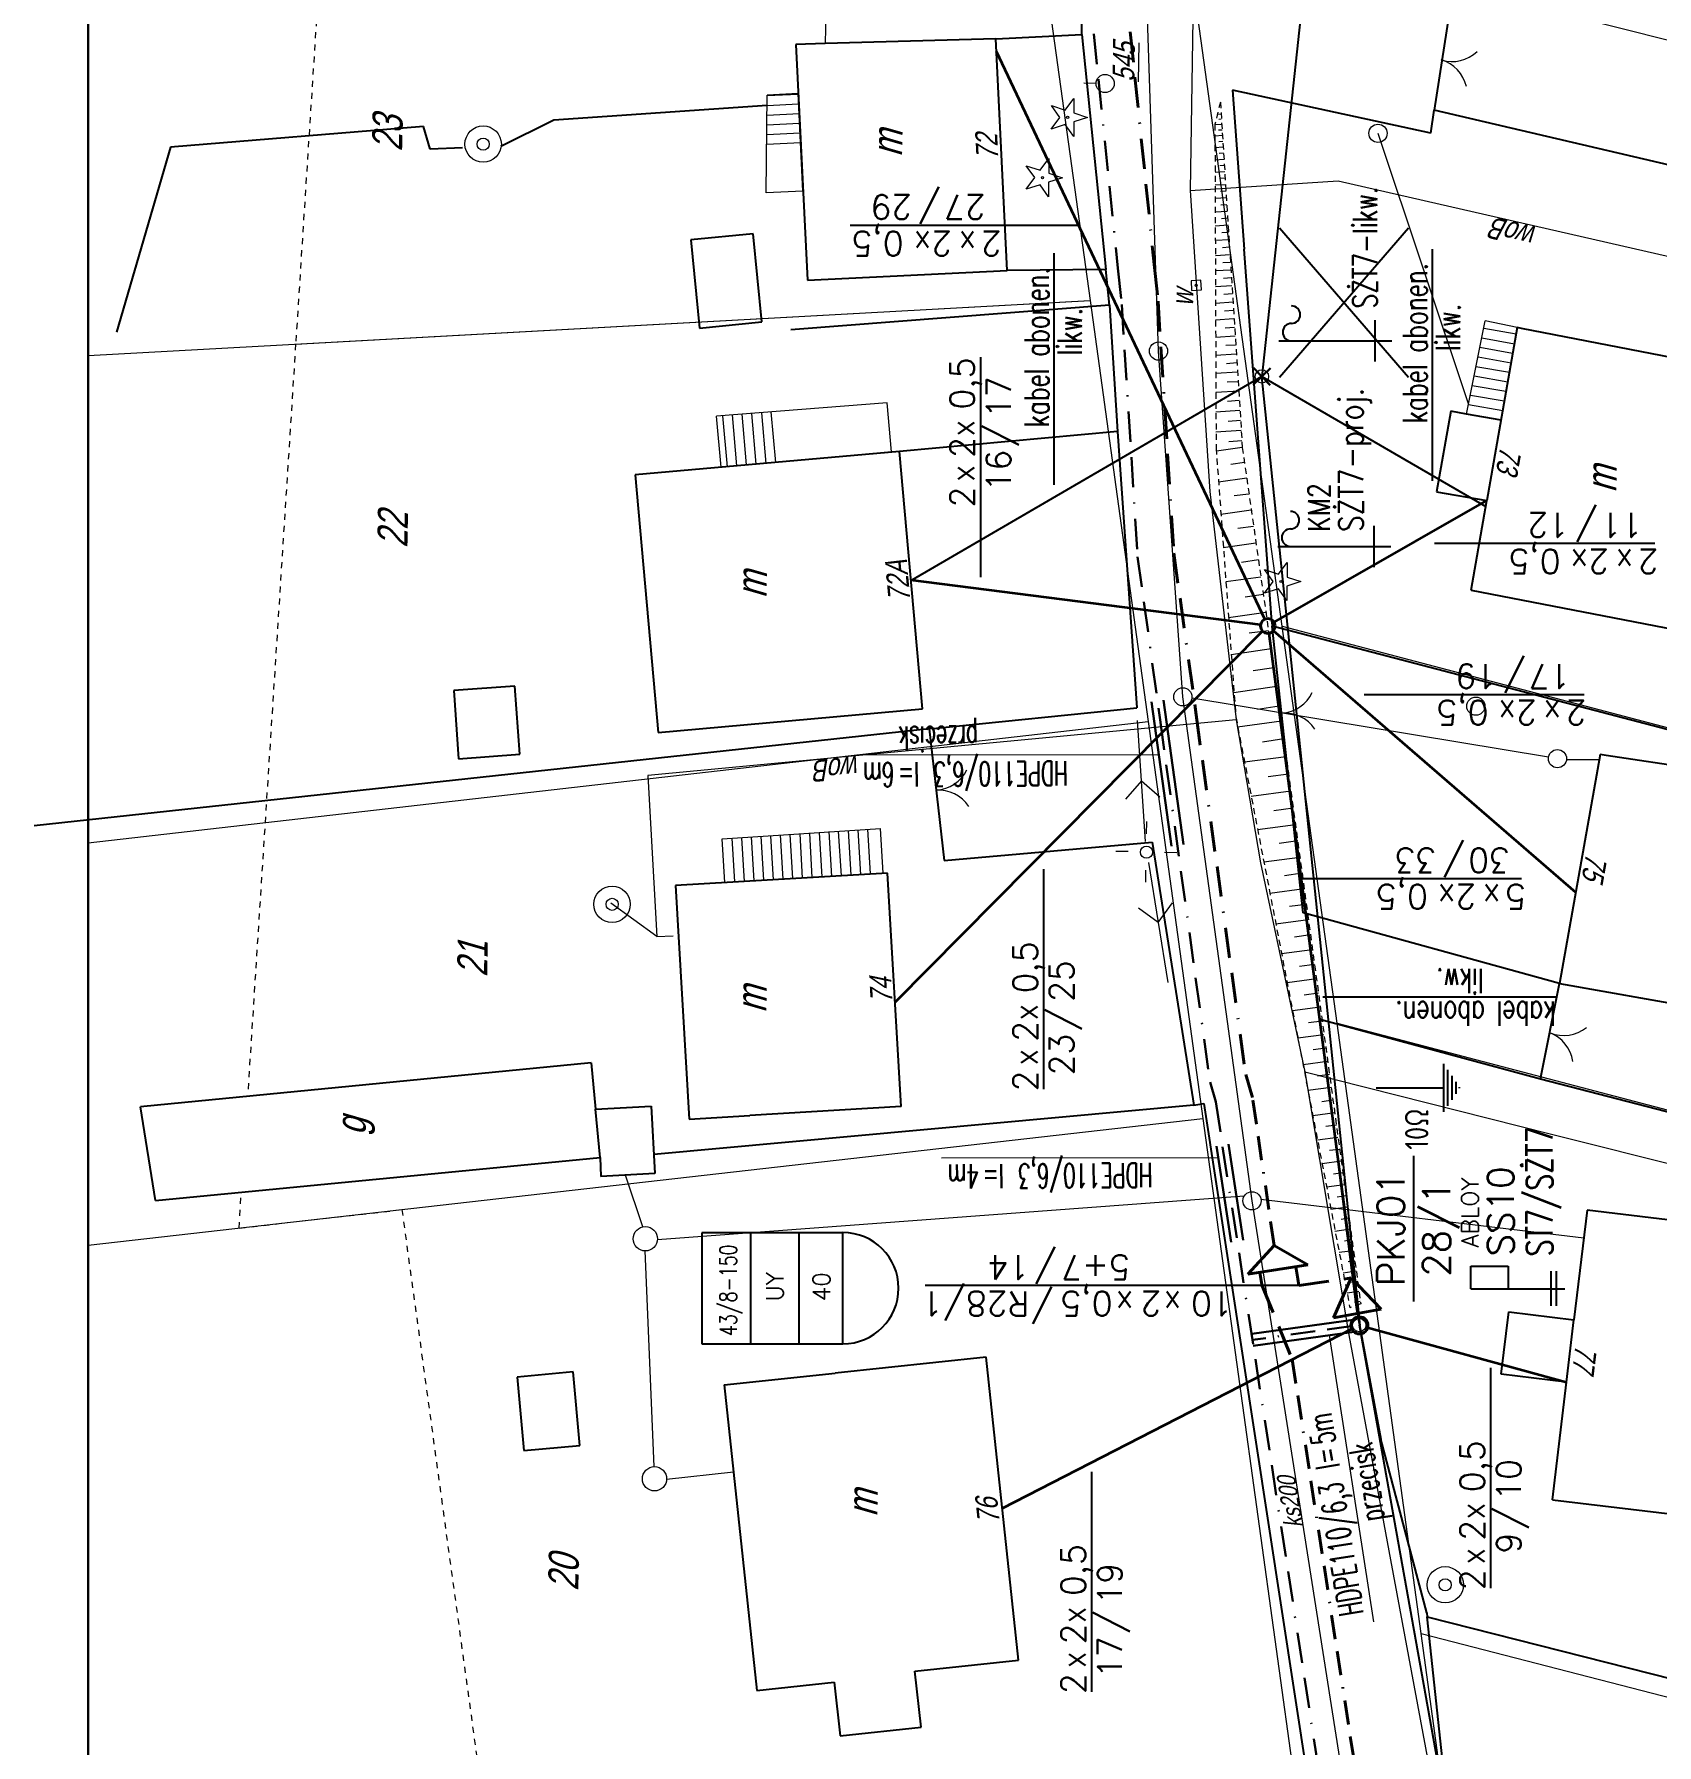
# Model space of a CAD drawing. Header units: millimetres. Extents: x 4848043 to 9699780, y 5827542 to 11659147.
# Drawn here: x 4848671.2 to 4848804.8, y 5829310.6 to 5829451.5 of the extents above; entities that cross this region are included whole.
import ezdxf
from ezdxf.enums import TextEntityAlignment as Align
from ezdxf.lldxf.tags import DXFTag

# ---------------------------------------------------------------- set-up
doc = ezdxf.new("R2010")
doc.units = ezdxf.units.MM
doc.header["$MEASUREMENT"] = 0
for name, pattern in [('0', [0]), ('BORDER', [1.75, 0.5, -0.25, 0.5, -0.25, 0, -0.25]), ('DASHED', [0.75, 0.5, -0.25]), ('GUZ', [1, 0.5, -0.5]), ('SCH', [0]), ('UPW', [0]), ('WSQ', [0.85, 0.5, -0.35])]:
    doc.linetypes.add(name, pattern=pattern)
doc.layers.get('0').update_dxf_attribs({"lineweight": 18})
for name, color, linetype, lineweight in [('EADTD_T_0', 7, '0', 18), ('EBTPO_L_6', 9, '0', 18), ('EBUOA_T_1', 251, '0', 25), ('EBUPP_L_3', 6, '0', 25), ('EDZPD_L_0', 251, '0', 18), ('EDZTD_T_0', 7, '0', 25), ('EUZPU_L_4', 251, 'GUZ', 18), ('SZNPM_T_0', 251, '0', 18), ('SZOPO_T_0', 251, '0', 18), ('SZZPZ_T_0', 251, '0', 15), ('TEL kable doziemne proj.', 32, 'BORDER', 30), ('TEL rury', 6, 'Continuous', 30), ('TEL rury opis MONIKA', 6, 'Continuous', 20), ('TES kable doziemne proj.', 4, 'BORDER', 40), ('TES kable napow. proj.', 241, 'LIN_NAPOW_PROJ', 35), ('TES zakończenia projektowane', 4, 'Continuous', 40), ('TES złącza projektowane', 4, 'Continuous', 40), ('UEEPA_T_2', 251, '0', 18), ('UKKOO_T_2', 7, '0', 18), ('UKKPA_T_4', 251, '0', 18), ('UKKPOR_L_0', 36, '0', 18), ('UTTPA_T_2', 34, '0', 18), ('UWWOA_T_0', 251, '0', 18), ('UWWOO_T_0', 251, '0', 18), ('UWWPA_T_0', 251, '0', 18), ('UWWPO_L_0', 162, 'UPW', 18), ('UZB słupy telefoniczne', 32, 'Continuous', 30), ('WUKPS_L_1', 251, '0', 18), ('WUKPS_L_2', 251, '0', 18)]:
    doc.layers.add(name, color=color, linetype=linetype, lineweight=lineweight)
doc.layers.add('Kanaliza', color=36, linetype='DASHEDX2', lineweight=18, plot=False)
doc.layers.add('RYS layout', color=7, linetype='Continuous', lineweight=30, plot=False)
for name, color, linetype in [('OPIS_KABLA', 30, 'Continuous'), ('OPIS_RURY', 6, 'Continuous'), ('RURY-ISTN', 6, 'Continuous'), ('SZOPO_L_0', 251, 'BGS'), ('TES kable napow. likw.', 9, 'LIN_NAPOW_LIKW'), ('TES opisy kabli abon.', 30, 'Continuous'), ('TES opisy kabli rozdz.', 30, 'Continuous'), ('TES opisy zakończeń', 30, 'Continuous'), ('TES rury', 6, 'Continuous'), ('TES zakończenia istniejące', 140, 'Continuous'), ('TES zakończenia likwidowane', 9, 'Continuous')]:
    doc.layers.add(name, color=color, linetype=linetype)
doc.styles.add('ROMANS', font='simplex.shx')
doc.styles.add('SIMPLEX', font='simplex.shx', dxfattribs={"width": 0.8, "height": 1.5})
doc.styles.add('Simplex2', font='simplex.shx', dxfattribs={"width": 0.7})
doc.styles.get("Standard").update_dxf_attribs({"font": 'txt', "width": 0.8, "oblique": 15})
doc.linetypes.add('BGS', pattern='A,2.5,[133,ltypeshp.shx,S=0.2,R=0,X=0,Y=0],2.5', length=5)
tags = doc.linetypes.add('DASHEDX2', pattern=[38.1, 25.4, -12.7]).pattern_tags.tags
tags[6:7] = [DXFTag(74, 4), DXFTag(75, 0), DXFTag(340, '0'), DXFTag(46, 1.0), DXFTag(50, 0.0), DXFTag(44, 0.0), DXFTag(45, 0.0)]
tags[4:5] = [DXFTag(74, 4), DXFTag(75, 0), DXFTag(340, '0'), DXFTag(46, 1.0), DXFTag(50, 0.0), DXFTag(44, 0.0), DXFTag(45, 0.0)]
doc.linetypes.add('LIN_NAPOW_LIKW', pattern='A,0.0001,[131,ltypeshp.shx,S=0.1,R=20,X=0.34023,Y=-0.12817],-0.1,[131,ltypeshp.shx,S=0.1,R=200,X=0.35977,Y=0.12817],-0.3,[135,l_napow.shx,S=0.1,R=0,X=-0.4,Y=0],-0.2,[135,l_napow.shx,S=0.1,R=180,X=0.2,Y=0],-0.2', length=0.8001)
doc.linetypes.add('LIN_NAPOW_PROJ', pattern='A,0.0001,-0.4,[136,l_napow.shx,S=0.1,R=0,X=-0.4,Y=0],-0.2,[137,l_napow.shx,S=0.1,R=0,X=-0.2,Y=0],-0.2', length=0.8001)

# ---------------------------------------------------------------- blocks, each defined once
blk = doc.blocks.new('OSM')
at = {"color": 0}
blk.add_line((0, 0.375), (0, 0.875), dxfattribs=at)
blk.add_circle((0, 0), 0.375, dxfattribs=at)
blk = doc.blocks.new('BGB')
at = {"color": 0}
for centre, start, end in [((-1.5, 0.021), 0, 60.404), ((1.5, 0.021), 120, 180.404)]:
    blk.add_arc(centre, 1.5, start, end, dxfattribs=at)
blk = doc.blocks.new('DIG')
at = {"color": 0}
for p, q in [((-0.78225, -0.26495), (-0.3012, 0.09375)), ((-0.4937, 0.6621), (-0.0039, 0.31545)), ((-0.3012, 0.09375), (-0.4937, 0.6621)), ((-0.0039, 0.31545), (0.4771, 0.67415)), ((0.4771, 0.67415), (0.2988, 0.1012)), ((0.2988, 0.1012), (0.7886, -0.24545)), ((-0.18225, -0.2575), (-0.78225, -0.26495)), ((0.01025, -0.82585), (-0.18225, -0.2575)), ((0.1886, -0.2529), (0.01025, -0.82585)), ((0.7886, -0.24545), (0.1886, -0.2529))]:
    blk.add_line(p, q, dxfattribs=at)
blk.add_circle((0, 0), 0.045, dxfattribs=at)
blk = doc.blocks.new('SLS')
at = {"color": 0}
blk.add_circle((0, 0), 0.25, dxfattribs=at)
blk.add_circle((0, 0), 0.25, dxfattribs=at)
blk = doc.blocks.new('LAT')
at = {"color": 0}
for p, q in [((0.00809, 0.758155), (0.00809, 1.258155)), ((-1.24191, 0.008155), (-0.74191, 0.008155)), ((0.75809, 0.008155), (1.25809, 0.008155)), ((0.00809, -0.741845), (0.00809, -1.241845))]:
    blk.add_line(p, q, dxfattribs=at)
blk = doc.blocks.new('PNN')
at = {"color": 0}
for p, q in [((2.9395, 0.01539), (2.2324, 0.72249)), ((0.4395, 0.01539), (5.4395, 0.01539)), ((2.9395, 0.01539), (2.2324, -0.69171))]:
    blk.add_line(p, q, dxfattribs=at)
blk = doc.blocks.new('UKK')
at = {"color": 0}
blk.add_circle((0, 0), 0.375, dxfattribs=at)
blk = doc.blocks.new('ZAS')
at = {"color": 0}
for p, q in [((0.2, 0.2), (-0.2, 0.2)), ((-0.2, 0.2), (-0.2, -0.2)), ((0.2, -0.2), (0.2, 0.2)), ((-0.2, -0.2), (0.2, -0.2))]:
    blk.add_line(p, q, dxfattribs=at)
blk.add_circle((0, 0), 0.045, dxfattribs=at)
blk = doc.blocks.new('STD')
at = {"color": 0}
for radius in [0.75, 0.25]:
    blk.add_circle((0, 0), radius, dxfattribs=at)
blk = doc.blocks.new('TR-SL1')
blk.add_circle((0, 0), 0.5)
blk = doc.blocks.new('KBR-SL1P')
for p, q in [((0, 0), (-1, 1.482)), ((-1, 1.482), (1, 1.482)), ((1, 1.482), (0, 0))]:
    blk.add_line(p, q)
blk.add_circle((0, 1.982), 0.35)
blk = doc.blocks.new('ZL-2P')
for p, q in [((0, 0), (1, 1.25)), ((1, 1.25), (1, -1.25)), ((1, 0.75), (1.5, 0.75)), ((1, -1.25), (0, 0)), ((1, -0.75), (1.5, -0.75))]:
    blk.add_line(p, q)
blk = doc.blocks.new('KB-RZP')
at = {"style": 'SIMPLEX'}
for s, p in [('/', (0.5, 0.389)), ('x', (-4.75, 0.25)), ('x', (-2.783, 0.25))]:
    blk.add_text(s, height=1, dxfattribs=at).set_placement(p)
at = {"style": 'SIMPLEX', "flags": 1}
blk.add_attdef('TYP-KAB', text='', height=0.5, dxfattribs=at).set_placement((-8.408, 0.25), align=Align.RIGHT)
at = {"style": 'SIMPLEX'}
for tag, p in [('POJ-KAB', (-5.158, 0.25)), ('DL-KAB', (0.19, -1.25))]:
    blk.add_attdef(tag, text='', height=1, dxfattribs=at).set_placement(p, align=Align.RIGHT)
for tag, p in [('KONS-KAB', (-3.5, 0.25)), ('SR-ZYL', (-0.85, 0.25)), ('SEP', (0.835, -1.25))]:
    blk.add_attdef(tag, text='', height=1, dxfattribs=at).set_placement(p, align=Align.CENTER)
for tag, p in [('NR-KAB', (1.5, 0.25)), ('DL-MON', (1.5, -1.25))]:
    blk.add_attdef(tag, p, '', height=1, dxfattribs=at)
at = {"style": 'SIMPLEX', "flags": 1}
blk.add_attdef('REJ-SZAF', (7.64, 0.25), '', height=0.5, dxfattribs=at)
blk = doc.blocks.new('KB-IWP')
at = {"style": 'SIMPLEX'}
for p in [(-1.218, 0.25), (0.637, 0.25)]:
    blk.add_text('x', height=1, dxfattribs=at).set_placement(p, align=Align.RIGHT)
at = {"style": 'SIMPLEX', "flags": 1}
blk.add_attdef('TYP-KAB', text='', height=0.5, dxfattribs=at).set_placement((-6.017, 0.25), align=Align.RIGHT)
at = {"style": 'SIMPLEX'}
for tag, p in [('POJ-KAB', (-2.134, 0.25)), ('DL-KAB', (-0.618, -1.25))]:
    blk.add_attdef(tag, text='', height=1, dxfattribs=at).set_placement(p, align=Align.RIGHT)
for tag, p in [('KONS-KAB', (-0.519, 0.25)), ('SR-ZYL', (2.116, 0.25)), ('SEP', (-0.022, -1.25))]:
    blk.add_attdef(tag, text='', height=1, dxfattribs=at).set_placement(p, align=Align.CENTER)
at = {"style": 'SIMPLEX', "flags": 1}
blk.add_attdef('REJ-SZAF', (6.387, 0.25), '', height=0.5, dxfattribs=at)
at = {"style": 'SIMPLEX'}
blk.add_attdef('DL-MON', (0.697, -1.25), '', height=1, dxfattribs=at)
blk = doc.blocks.new('OB')
at = {"style": 'ROMANS', "width": 0.6}
blk.add_text('l=', height=2, dxfattribs=at).set_placement((9.86, 0.18))
for tag, p in [('OB_TYP', (8.68, 0.18)), ('OB_SW', (11.54, -2.76))]:
    blk.add_attdef(tag, text='', height=2, dxfattribs=at).set_placement(p, align=Align.RIGHT)
blk.add_attdef('OB_DL', (11.91, 0.18), '', height=2, dxfattribs=at)
blk = doc.blocks.new('KBR-ZP2')
blk.add_line((-4, 2), (4, 2))
at = {"style": 'SIMPLEX'}
for tag, p in [('REJ-SZAF', (0, 2.5)), ('NR-ZAK', (0, 0))]:
    blk.add_attdef(tag, text='', height=1.5, dxfattribs=at).set_placement(p, align=Align.CENTER)
blk = doc.blocks.new('ZLOP')
for p, q in [((9.15, 0), (0, 0)), ((0, 0), (0, -11.62)), ((9.15, -11.62), (9.15, 0)), ((9.15, -4), (0, -4)), ((9.15, -8), (0, -8)), ((0, -11.62), (9.15, -11.62))]:
    blk.add_line(p, q)
blk.add_arc((4.58, -11.62), 4.58, 180, 0)
at = {"style": 'ROMANS', "width": 0.713756}
blk.add_attdef('MUFA', text='', height=1.41, dxfattribs=at).set_placement((0.63, -2.88), (8.18, -2.88), align=Align.FIT)
at = {"style": 'ROMANS'}
for tag, p in [('LACZNIK', (4.71, -6.72)), ('PARY', (4.69, -10.56))]:
    blk.add_attdef(tag, text='', height=1.41, dxfattribs=at).set_placement(p, align=Align.CENTER)
for tag, flags, p in [('NRZL', 4, (4.68, -14.12)), ('BOKT', 1, (4.69, -17.8))]:
    blk.add_attdef(tag, text='', height=1.41, dxfattribs=dict(at, flags=flags)).set_placement(p, align=Align.CENTER)

msp = doc.modelspace()

# ---------------------------------------------------------------- linework, layer by layer
at = {"layer": 'EBTPO_L_6', "linetype": 'SCH'}
for p, q in [((4848734.11, 5829446.61), (4848731.56, 5829446.48)), ((4848734.5, 5829438.58), (4848734.11, 5829446.61)), ((4848731.48, 5829438.44), (4848731.56, 5829446.48)), ((4848731.56, 5829446.44), (4848734.11, 5829446.57)), ((4848731.57, 5829445.64), (4848734.15, 5829445.77)), ((4848731.54, 5829444.04), (4848734.22, 5829444.17)), ((4848731.56, 5829444.84), (4848734.2, 5829444.97)), ((4848731.53, 5829443.24), (4848734.27, 5829443.37)), ((4848731.53, 5829442.44), (4848734.31, 5829442.57)), ((4848734.5, 5829438.58), (4848731.48, 5829438.44)), ((4848789.16, 5829420.2), (4848790.68, 5829427.9)), ((4848790.57, 5829427.28), (4848793.24, 5829426.81)), ((4848793.33, 5829427.33), (4848790.68, 5829427.9)), ((4848792, 5829419.71), (4848793.33, 5829427.33)), ((4848790.26, 5829425.71), (4848792.95, 5829425.24)), ((4848790.42, 5829426.48), (4848793.11, 5829426.01)), ((4848789.93, 5829424.13), (4848792.69, 5829423.66)), ((4848790.11, 5829424.93), (4848792.82, 5829424.44)), ((4848789.78, 5829423.35), (4848792.55, 5829422.86)), ((4848789.47, 5829421.78), (4848792.26, 5829421.29)), ((4848789.63, 5829422.56), (4848792.4, 5829422.09)), ((4848741.43, 5829421.14), (4848727.39, 5829420.05)), ((4848727.78, 5829415.84), (4848727.39, 5829420.05)), ((4848727.87, 5829420.08), (4848728.26, 5829415.87)), ((4848728.67, 5829420.14), (4848729.04, 5829415.94)), ((4848729.48, 5829420.21), (4848729.84, 5829416.02)), ((4848730.28, 5829420.26), (4848730.64, 5829416.09)), ((4848731.08, 5829420.32), (4848731.44, 5829416.15)), ((4848731.86, 5829420.39), (4848732.24, 5829416.22)), ((4848741.8, 5829417.09), (4848741.43, 5829421.14)), ((4848792, 5829419.71), (4848789.16, 5829420.2)), ((4848789.32, 5829421), (4848792.13, 5829420.51)), ((4848741.8, 5829417.09), (4848727.78, 5829415.84)), ((4848727.85, 5829385.23), (4848740.89, 5829386.08)), ((4848739.83, 5829386.02), (4848740.04, 5829382.34)), ((4848741.1, 5829382.4), (4848740.89, 5829386.08)), ((4848728.07, 5829381.63), (4848727.85, 5829385.23)), ((4848728.65, 5829385.28), (4848728.87, 5829381.67)), ((4848729.45, 5829385.32), (4848729.67, 5829381.72)), ((4848730.25, 5829385.39), (4848730.47, 5829381.77)), ((4848731.05, 5829385.44), (4848731.25, 5829381.81)), ((4848731.84, 5829385.48), (4848732.05, 5829381.86)), ((4848732.64, 5829385.55), (4848732.85, 5829381.9)), ((4848733.44, 5829385.59), (4848733.65, 5829381.95)), ((4848734.24, 5829385.64), (4848734.45, 5829381.99)), ((4848735.04, 5829385.7), (4848735.25, 5829382.04)), ((4848735.84, 5829385.75), (4848736.06, 5829382.09)), ((4848736.64, 5829385.82), (4848736.86, 5829382.13)), ((4848737.42, 5829385.86), (4848737.66, 5829382.18)), ((4848738.22, 5829385.91), (4848738.44, 5829382.22)), ((4848739.03, 5829385.97), (4848739.24, 5829382.27)), ((4848728.07, 5829381.63), (4848741.1, 5829382.4))]:
    msp.add_line(p, q, dxfattribs=at)
at = {"layer": 'EBUPP_L_3', "linetype": '0'}
for p, q in [((4848750.39, 5829451.12), (4848736.34, 5829450.73)), ((4848751.33, 5829432.04), (4848750.39, 5829451.12)), ((4848736.34, 5829450.73), (4848733.92, 5829450.66)), ((4848733.92, 5829450.66), (4848734.87, 5829431.24)), ((4848730.42, 5829435.06), (4848725.27, 5829434.57)), ((4848725.27, 5829434.57), (4848725.98, 5829427.29)), ((4848731.11, 5829427.8), (4848730.42, 5829435.06)), ((4848734.87, 5829431.24), (4848751.33, 5829432.04)), ((4848725.98, 5829427.29), (4848731.11, 5829427.8)), ((4848793.33, 5829427.33), (4848790.82, 5829413.09)), ((4848793.67, 5829427.27), (4848793.33, 5829427.33)), ((4848810.48, 5829424), (4848793.67, 5829427.27)), ((4848787.85, 5829420.45), (4848786.67, 5829413.81)), ((4848789.16, 5829420.2), (4848787.85, 5829420.45)), ((4848792, 5829419.71), (4848789.16, 5829420.2)), ((4848742.46, 5829417.14), (4848720.68, 5829415.21)), ((4848744.34, 5829395.92), (4848742.46, 5829417.14)), ((4848720.68, 5829415.21), (4848722.59, 5829393.99)), ((4848786.67, 5829413.81), (4848790.82, 5829413.09)), ((4848789.53, 5829405.7), (4848790.82, 5829413.09)), ((4848789.53, 5829405.7), (4848808.04, 5829402.12)), ((4848710.79, 5829397.8), (4848705.75, 5829397.45)), ((4848705.75, 5829397.45), (4848706.14, 5829391.82)), ((4848711.19, 5829392.19), (4848710.79, 5829397.8)), ((4848722.59, 5829393.99), (4848744.34, 5829395.92)), ((4848706.14, 5829391.82), (4848711.19, 5829392.19)), ((4848800.15, 5829392.16), (4848796.81, 5829373.3)), ((4848800.64, 5829392.09), (4848800.15, 5829392.16)), ((4848820.14, 5829389.19), (4848800.64, 5829392.09)), ((4848741.46, 5829382.41), (4848724, 5829381.38)), ((4848742.6, 5829363.17), (4848741.46, 5829382.41)), ((4848724, 5829381.38), (4848725.14, 5829362.14)), ((4848796.81, 5829373.3), (4848815.37, 5829370.01)), ((4848717.06, 5829366.76), (4848679.95, 5829363.16)), ((4848717.06, 5829366.76), (4848717.41, 5829362.96)), ((4848681.19, 5829355.44), (4848679.95, 5829363.16)), ((4848717.41, 5829362.96), (4848722, 5829363.21)), ((4848717.8, 5829358.97), (4848717.41, 5829362.96)), ((4848722, 5829363.21), (4848722.32, 5829357.67)), ((4848725.14, 5829362.14), (4848730.14, 5829362.43)), ((4848742.6, 5829363.17), (4848730.14, 5829362.43)), ((4848681.19, 5829355.44), (4848717.8, 5829358.97)), ((4848717.8, 5829358.97), (4848717.85, 5829357.41)), ((4848722.32, 5829357.67), (4848717.85, 5829357.41)), ((4848799.08, 5829354.64), (4848797.99, 5829345.61)), ((4848816.66, 5829352.52), (4848799.08, 5829354.64)), ((4848792.01, 5829341.12), (4848792.63, 5829346.25)), ((4848792.63, 5829346.25), (4848797.99, 5829345.61)), ((4848797.38, 5829340.48), (4848797.99, 5829345.61)), ((4848749.59, 5829342.54), (4848737.15, 5829341.2)), ((4848752.25, 5829317.57), (4848749.59, 5829342.54)), ((4848715.58, 5829341.31), (4848710.98, 5829340.89)), ((4848716.12, 5829335.25), (4848715.58, 5829341.31)), ((4848728.03, 5829340.24), (4848737.15, 5829341.2)), ((4848797.38, 5829340.48), (4848792.01, 5829341.12)), ((4848710.98, 5829340.89), (4848711.51, 5829334.84)), ((4848728.03, 5829340.24), (4848730.72, 5829315.07)), ((4848796.23, 5829330.78), (4848797.38, 5829340.48)), ((4848711.51, 5829334.84), (4848716.12, 5829335.25)), ((4848796.23, 5829330.78), (4848813.79, 5829328.67)), ((4848743.73, 5829316.66), (4848752.25, 5829317.57)), ((4848730.72, 5829315.07), (4848737.09, 5829315.76)), ((4848737.09, 5829315.76), (4848737.57, 5829311.35)), ((4848744.23, 5829312.05), (4848743.73, 5829316.66)), ((4848737.57, 5829311.35), (4848744.23, 5829312.05))]:
    msp.add_line(p, q, dxfattribs=at)
at = {"layer": 'EDZPD_L_0', "linetype": '0'}
for p, q in [((4848753.36, 5829464.23), (4848758.15, 5829429.56)), ((4848765.91, 5829461.07), (4848960.63, 5829411.92)), ((4848773.97, 5829402.75), (4848765.91, 5829461.07)), ((4848675.63, 5829425.04), (4848758.15, 5829429.56)), ((4848758.15, 5829429.56), (4848762.93, 5829394.89)), ((4848773.97, 5829402.75), (4848840.43, 5829385.21)), ((4848778.49, 5829370.03), (4848773.97, 5829402.75)), ((4848675.63, 5829384.89), (4848762.93, 5829394.89)), ((4848762.93, 5829394.89), (4848767.43, 5829362.2)), ((4848778.49, 5829370.03), (4848960.63, 5829322.17)), ((4848785.41, 5829319.78), (4848778.49, 5829370.03)), ((4848675.63, 5829351.75), (4848767.43, 5829362.2)), ((4848767.43, 5829362.2), (4848777.15, 5829291.88)), ((4848785.41, 5829319.78), (4848960.63, 5829274.5)), ((4848792.3, 5829269.84), (4848785.41, 5829319.78))]:
    msp.add_line(p, q, dxfattribs=at)
at = {"layer": 'EUZPU_L_4', "linetype": 'GUZ'}
for p, q in [((4848699.23, 5829527.51), (4848692.73, 5829425.97)), ((4848692.73, 5829425.97), (4848758.15, 5829429.56)), ((4848692.73, 5829425.97), (4848688.77, 5829364.01)), ((4848688.07, 5829353.16), (4848688.26, 5829356.14)), ((4848688.07, 5829353.16), (4848701.48, 5829354.68)), ((4848701.48, 5829354.68), (4848708.12, 5829306.13))]:
    msp.add_line(p, q, dxfattribs=at)
at = {"layer": 'Kanaliza', "ltscale": 0.1}
for p, q in [((4848795.9, 5829391.94), (4848766.53, 5829396.8)), ((4848797.39, 5829391.77), (4848800.07, 5829391.75)), ((4848721.32, 5829353.26), (4848719.9, 5829357.53)), ((4848770.83, 5829355.78), (4848722.52, 5829352.18)), ((4848772.22, 5829355.54), (4848798.8, 5829352.35)), ((4848721.48, 5829351.28), (4848722.24, 5829333.51)), ((4848723.28, 5829332.49), (4848728.79, 5829333.08))]:
    msp.add_line(p, q, dxfattribs=at)
for centre in [(4848721.53, 5829352.28), (4848722.28, 5829332.51)]:
    msp.add_circle(centre, 1, dxfattribs=at)
at = {"layer": 'OPIS_RURY'}
for p, q in [((4848787.28, 5829362.74), (4848787.28, 5829366.7)), ((4848787.62, 5829363.23), (4848787.62, 5829366.2)), ((4848787.96, 5829363.73), (4848787.96, 5829365.71)), ((4848788.3, 5829364.22), (4848788.3, 5829365.21)), ((4848781.7, 5829364.72), (4848787.28, 5829364.72)), ((4848788.57, 5829364.68), (4848788.57, 5829364.76))]:
    msp.add_line(p, q, dxfattribs=at)
at = {"layer": 'RURY-ISTN'}
for p, q in [((4848789.5, 5829350.03), (4848792.57, 5829350.03)), ((4848789.5, 5829348.17), (4848789.5, 5829350.03)), ((4848792.57, 5829350.03), (4848792.57, 5829348.17)), ((4848796.09, 5829349.6), (4848796.09, 5829346.75)), ((4848796.54, 5829349.6), (4848796.54, 5829346.75)), ((4848789.5, 5829348.17), (4848797.26, 5829348.17))]:
    msp.add_line(p, q, dxfattribs=at)
at = {"layer": 'RYS layout'}
msp.add_lwpolyline([(4848960.63, 5829527.13), (4848960.63, 5828917.13), (4848675.63, 5828917.13), (4848675.63, 5829527.13)], close=True, dxfattribs=at)
at = {"layer": 'SZOPO_L_0', "linetype": 'BGS'}
for p, q in [((4848757.46, 5829451.48), (4848757.44, 5829459.32)), ((4848788.16, 5829456.09), (4848786.49, 5829445.24)), ((4848750.39, 5829451.12), (4848757.46, 5829451.48)), ((4848757.46, 5829451.48), (4848759.45, 5829432.12)), ((4848769.88, 5829446.89), (4848770.84, 5829433.79)), ((4848786.2, 5829443.34), (4848769.88, 5829446.89)), ((4848731.57, 5829445.64), (4848714, 5829444.41)), ((4848786.2, 5829443.34), (4848786.49, 5829445.24)), ((4848808.5, 5829440.1), (4848786.49, 5829445.24)), ((4848703.25, 5829443.9), (4848682.42, 5829442.21)), ((4848703.82, 5829442.03), (4848703.25, 5829443.9)), ((4848714, 5829444.41), (4848709.63, 5829442.25)), ((4848682.42, 5829442.21), (4848677.99, 5829426.97)), ((4848706.46, 5829442.14), (4848703.82, 5829442.03)), ((4848773.12, 5829403.11), (4848770.84, 5829433.79)), ((4848759.45, 5829432.12), (4848751.33, 5829432.04)), ((4848759.76, 5829429.17), (4848759.45, 5829432.12)), ((4848759.76, 5829429.17), (4848733.52, 5829427.16)), ((4848759.76, 5829429.17), (4848760.41, 5829418.78)), ((4848760.41, 5829418.78), (4848742.46, 5829417.14)), ((4848760.41, 5829418.78), (4848761.99, 5829396.01)), ((4848773.12, 5829403.11), (4848773.15, 5829402.75)), ((4848775.69, 5829379.14), (4848773.15, 5829402.75)), ((4848840.43, 5829385.14), (4848773.15, 5829402.75)), ((4848745.24, 5829394.32), (4848761.99, 5829396.01)), ((4848744.89, 5829394.29), (4848671.2, 5829386.3)), ((4848745.24, 5829394.32), (4848744.89, 5829394.29)), ((4848744.89, 5829394.29), (4848746.14, 5829383.43)), ((4848746.14, 5829383.43), (4848763.27, 5829384.96)), ((4848763.27, 5829384.96), (4848766.71, 5829363.3)), ((4848796.81, 5829373.3), (4848775.69, 5829379.14)), ((4848795.25, 5829365.45), (4848796.81, 5829373.3)), ((4848777.07, 5829370.37), (4848780.07, 5829346.66)), ((4848777.07, 5829370.37), (4848795.25, 5829365.45)), ((4848795.25, 5829365.45), (4848867.73, 5829346.73)), ((4848766.71, 5829363.3), (4848722.23, 5829359.23)), ((4848766.71, 5829363.3), (4848767.51, 5829363.42)), ((4848767.51, 5829363.42), (4848776.04, 5829308)), ((4848780.07, 5829346.66), (4848782.1, 5829335.78)), ((4848785.88, 5829321.47), (4848782.1, 5829335.78)), ((4848785.88, 5829321.47), (4848785.92, 5829321.15)), ((4848787.34, 5829307.82), (4848785.92, 5829321.15)), ((4848785.92, 5829321.15), (4848862.16, 5829301.76))]:
    msp.add_line(p, q, dxfattribs=at)
at = {"layer": 'TEL kable doziemne proj.', "ltscale": 5}
for p, q in [((4848758.46, 5829451.53), (4848760.45, 5829432.22)), ((4848760.45, 5829432.22), (4848760.76, 5829429.25)), ((4848760.76, 5829429.25), (4848762.07, 5829408.46)), ((4848773.02, 5829424), (4848771.58, 5829422.61)), ((4848772.99, 5829422.59), (4848771.6, 5829424.03)), ((4848762.07, 5829408.46), (4848763.92, 5829395.03)), ((4848763.92, 5829395.03), (4848768.03, 5829365.18)), ((4848768.03, 5829365.18), (4848768.5, 5829363.57)), ((4848768.5, 5829363.57), (4848777.03, 5829308.15))]:
    msp.add_line(p, q, dxfattribs=at)
at = {"layer": 'TEL kable doziemne proj.', "ltscale": 4}
msp.add_line((4848779.65, 5829345.08), (4848771.52, 5829343.95), dxfattribs=at)
at = {"layer": 'TEL rury'}
for p, q in [((4848764.85, 5829384.62), (4848763.21, 5829396.51)), ((4848765.84, 5829384.76), (4848764.2, 5829396.64)), ((4848769.77, 5829352.01), (4848768.55, 5829359.91)), ((4848770.76, 5829352.16), (4848769.54, 5829360.07)), ((4848771.46, 5829344.45), (4848779.82, 5829345.61)), ((4848771.59, 5829343.46), (4848779.89, 5829344.61))]:
    msp.add_line(p, q, dxfattribs=at)
at = {"layer": 'TEL rury opis MONIKA'}
for p, q in [((4848739.16, 5829392.15), (4848763.81, 5829392.17)), ((4848745.91, 5829358.96), (4848768.7, 5829358.97)), ((4848777.85, 5829344.33), (4848781.48, 5829320.74))]:
    msp.add_line(p, q, dxfattribs=at)
at = {"layer": 'TES kable doziemne proj.', "ltscale": 5}
for p, q in [((4848761.46, 5829451.69), (4848763.43, 5829432.53)), ((4848763.43, 5829432.53), (4848763.75, 5829429.5)), ((4848763.75, 5829429.5), (4848765.05, 5829408.76)), ((4848765.05, 5829408.76), (4848766.89, 5829395.43)), ((4848766.89, 5829395.43), (4848770.97, 5829365.81)), ((4848770.97, 5829365.81), (4848771.52, 5829363.93)), ((4848775.25, 5829348.98), (4848775.33, 5829348.44)), ((4848775.33, 5829348.44), (4848779.64, 5829349.05))]:
    msp.add_line(p, q, dxfattribs=at)
at = {"layer": 'TES kable doziemne proj.', "ltscale": 4}
for p, q in [((4848773.31, 5829351.72), (4848771.52, 5829363.93)), ((4848774.8, 5829342.33), (4848780.01, 5829308.52))]:
    msp.add_line(p, q, dxfattribs=at)
at = {"layer": 'TES kable doziemne proj.', "linetype": 'DASHED', "ltscale": 5}
msp.add_line((4848772.28, 5829348.53), (4848774.8, 5829342.33), dxfattribs=at)
at = {"layer": 'TES kable napow. likw.', "ltscale": 5}
for p, q in [((4848781.65, 5829510.28), (4848772.3, 5829423.31)), ((4848772.3, 5829423.31), (4848743.47, 5829406.52)), ((4848780.4, 5829345.15), (4848772.3, 5829423.31)), ((4848772.3, 5829423.31), (4848790.73, 5829412.6)), ((4848794.33, 5829266.99), (4848780.35, 5829345.16))]:
    msp.add_line(p, q, dxfattribs=at)
at = {"layer": 'TES kable napow. proj.', "ltscale": 5}
for p, q in [((4848772.53, 5829403.31), (4848750.44, 5829450.09)), ((4848773.32, 5829403.06), (4848790.82, 5829413.09)), ((4848772.19, 5829402.84), (4848743.4, 5829406.53)), ((4848772.36, 5829402.33), (4848742.09, 5829371.78)), ((4848772.87, 5829402.16), (4848780.25, 5829345.88)), ((4848773.25, 5829402.36), (4848798.14, 5829380.82)), ((4848779.73, 5829344.86), (4848750.92, 5829330.05)), ((4848781.01, 5829344.98), (4848797.38, 5829340.48))]:
    msp.add_line(p, q, dxfattribs=at)
at = {"layer": 'TES opisy kabli rozdz.'}
for p, q in [((4848738.4, 5829435.76), (4848757.24, 5829435.76)), ((4848749.12, 5829424.89), (4848749.12, 5829406.79)), ((4848786.52, 5829409.57), (4848804.65, 5829409.57)), ((4848780.72, 5829397.12), (4848798.85, 5829397.12)), ((4848754.31, 5829382.73), (4848754.31, 5829364.6)), ((4848775.56, 5829381.95), (4848793.68, 5829381.95)), ((4848775.35, 5829348.44), (4848744.58, 5829348.44)), ((4848791.13, 5829341.64), (4848791.13, 5829323.51)), ((4848758.27, 5829333.09), (4848758.27, 5829314.97))]:
    msp.add_line(p, q, dxfattribs=at)
at = {"layer": 'TES rury', "linetype": 'Continuous'}
for p, q in [((4848773.74, 5829423.24), (4848784.38, 5829435.54)), ((4848773.74, 5829435.54), (4848784.38, 5829423.24)), ((4848755.16, 5829433.46), (4848755.16, 5829414.37)), ((4848786.32, 5829433.8), (4848786.32, 5829414.71)), ((4848781.53, 5829411.01), (4848781.53, 5829407.6)), ((4848773.62, 5829409.3), (4848782.93, 5829409.3)), ((4848777.32, 5829372.22), (4848796.54, 5829372.22))]:
    msp.add_line(p, q, dxfattribs=at)
for centre, start, end in [((4848774.66, 5829411.47), 270, 90), ((4848774.66, 5829410.03), 90, 270)]:
    msp.add_arc(centre, 0.721, start, end, dxfattribs=at)
at = {"layer": 'TES zakończenia likwidowane', "color": 0, "linetype": 'Continuous'}
for p, q in [((4848781.6, 5829427.95), (4848781.6, 5829424.53)), ((4848773.7, 5829426.24), (4848783, 5829426.24))]:
    msp.add_line(p, q, dxfattribs=at)
for centre, start, end in [((4848774.74, 5829428.4), 270, 90), ((4848774.74, 5829426.96), 90, 270)]:
    msp.add_arc(centre, 0.721, start, end, dxfattribs=at)
at = {"layer": 'TES zakończenia projektowane'}
msp.add_circle((4848772.79, 5829402.76), 0.609, dxfattribs=at)
at = {"layer": 'UKKPOR_L_0', "linetype": '0'}
for p, q in [((4848763.79, 5829425.4), (4848762.75, 5829456.62)), ((4848781.86, 5829443.34), (4848789.32, 5829421)), ((4848765.79, 5829396.92), (4848763.79, 5829425.4)), ((4848771.49, 5829355.41), (4848765.79, 5829396.92)), ((4848780, 5829301.43), (4848771.49, 5829355.41))]:
    msp.add_line(p, q, dxfattribs=at)
at = {"layer": 'UWWPO_L_0', "linetype": 'UPW'}
for p, q in [((4848736.52, 5829458.31), (4848736.34, 5829450.73)), ((4848766.65, 5829455.59), (4848766.39, 5829438.63)), ((4848766.39, 5829438.63), (4848778.57, 5829439.42)), ((4848766.39, 5829438.63), (4848768.01, 5829413.84)), ((4848778.57, 5829439.42), (4848812.23, 5829431.73)), ((4848768.01, 5829413.84), (4848770.17, 5829395.02)), ((4848770.17, 5829395.02), (4848721.72, 5829390.44)), ((4848770.17, 5829395.02), (4848772.2, 5829383.26)), ((4848721.72, 5829390.44), (4848722.47, 5829377.19)), ((4848772.2, 5829383.26), (4848775.84, 5829366.03)), ((4848722.47, 5829377.19), (4848718.69, 5829379.92)), ((4848722.47, 5829377.19), (4848723.81, 5829377.24)), ((4848775.84, 5829366.03), (4848796.05, 5829360.93)), ((4848775.84, 5829366.03), (4848779.45, 5829344.37)), ((4848796.05, 5829360.93), (4848807.54, 5829358.03)), ((4848779.45, 5829344.37), (4848782.88, 5829325.84)), ((4848782.88, 5829325.84), (4848786.44, 5829306.73))]:
    msp.add_line(p, q, dxfattribs=at)
at = {"layer": 'WUKPS_L_1', "linetype": '0'}
for p, q in [((4848768.99, 5829444.07), (4848768.43, 5829444.04)), ((4848768.94, 5829444.91), (4848768.62, 5829444.9)), ((4848768.96, 5829444.51), (4848768.75, 5829444.49)), ((4848769.05, 5829443.15), (4848768.43, 5829443.1)), ((4848769.02, 5829443.61), (4848768.72, 5829443.59)), ((4848769.08, 5829442.67), (4848768.76, 5829442.65)), ((4848769.11, 5829442.19), (4848768.43, 5829442.14)), ((4848769.18, 5829441.18), (4848768.43, 5829441.14)), ((4848769.14, 5829441.69), (4848768.78, 5829441.67)), ((4848769.24, 5829440.16), (4848768.46, 5829440.12)), ((4848769.21, 5829440.68), (4848768.83, 5829440.65)), ((4848769.27, 5829439.64), (4848768.87, 5829439.61)), ((4848769.3, 5829439.1), (4848768.46, 5829439.06)), ((4848769.35, 5829438.56), (4848768.89, 5829438.55)), ((4848769.38, 5829438.02), (4848768.46, 5829437.96)), ((4848769.44, 5829436.9), (4848768.46, 5829436.84)), ((4848769.41, 5829437.46), (4848768.93, 5829437.43)), ((4848769.52, 5829435.76), (4848768.46, 5829435.68)), ((4848769.49, 5829436.34), (4848768.97, 5829436.29)), ((4848769.6, 5829434.56), (4848768.48, 5829434.5)), ((4848769.55, 5829435.16), (4848769.01, 5829435.13)), ((4848769.63, 5829433.96), (4848769.05, 5829433.91)), ((4848769.68, 5829433.33), (4848768.47, 5829433.26)), ((4848769.7, 5829432.71), (4848769.08, 5829432.66)), ((4848769.75, 5829432.07), (4848768.47, 5829432)), ((4848769.8, 5829431.43), (4848769.14, 5829431.38)), ((4848769.83, 5829430.77), (4848768.49, 5829430.7)), ((4848769.88, 5829430.11), (4848769.18, 5829430.06)), ((4848769.93, 5829429.43), (4848768.48, 5829429.33)), ((4848769.97, 5829428.75), (4848769.23, 5829428.7)), ((4848770, 5829428.05), (4848768.48, 5829427.95)), ((4848770.05, 5829427.35), (4848769.27, 5829427.3)), ((4848770.1, 5829426.63), (4848768.49, 5829426.53)), ((4848770.14, 5829425.9), (4848769.32, 5829425.86)), ((4848770.19, 5829425.16), (4848768.51, 5829425.05)), ((4848770.24, 5829424.42), (4848769.38, 5829424.36)), ((4848770.28, 5829423.66), (4848768.5, 5829423.55)), ((4848770.35, 5829422.88), (4848769.43, 5829422.84)), ((4848770.4, 5829422.1), (4848768.51, 5829421.99)), ((4848770.44, 5829421.32), (4848769.48, 5829421.26)), ((4848770.49, 5829420.5), (4848768.52, 5829420.37)), ((4848770.6, 5829418.86), (4848768.51, 5829418.71)), ((4848770.55, 5829419.68), (4848769.53, 5829419.61)), ((4848770.69, 5829417.47), (4848768.55, 5829417.15)), ((4848770.64, 5829418.01), (4848769.58, 5829417.93)), ((4848770.87, 5829416.21), (4848769.75, 5829416.05)), ((4848771.05, 5829414.93), (4848768.72, 5829414.61)), ((4848771.22, 5829413.62), (4848770.02, 5829413.47)), ((4848771.42, 5829412.3), (4848768.93, 5829411.94)), ((4848771.62, 5829410.96), (4848770.31, 5829410.78)), ((4848771.81, 5829409.59), (4848769.12, 5829409.2)), ((4848772.01, 5829408.21), (4848770.62, 5829407.99)), ((4848772.22, 5829406.78), (4848769.33, 5829406.38)), ((4848772.42, 5829405.34), (4848770.93, 5829405.13)), ((4848772.63, 5829403.88), (4848769.54, 5829403.43)), ((4848772.84, 5829402.37), (4848771.26, 5829402.16)), ((4848773.06, 5829400.87), (4848769.77, 5829400.39)), ((4848773.29, 5829399.32), (4848771.58, 5829399.07)), ((4848773.5, 5829397.76), (4848769.99, 5829397.24)), ((4848773.73, 5829396.16), (4848771.93, 5829395.89)), ((4848773.91, 5829394.91), (4848770.3, 5829394.42)), ((4848774.1, 5829393.45), (4848772.34, 5829393.2)), ((4848774.3, 5829391.99), (4848770.87, 5829391.53)), ((4848774.49, 5829390.56), (4848772.83, 5829390.33)), ((4848774.69, 5829389.16), (4848771.42, 5829388.7)), ((4848774.88, 5829387.75), (4848773.28, 5829387.54)), ((4848775.06, 5829386.39), (4848771.95, 5829385.97)), ((4848775.25, 5829385.05), (4848773.73, 5829384.83)), ((4848775.43, 5829383.7), (4848772.46, 5829383.3)), ((4848775.61, 5829382.4), (4848774.16, 5829382.19)), ((4848775.78, 5829381.1), (4848772.96, 5829380.71)), ((4848775.96, 5829379.81), (4848774.58, 5829379.64)), ((4848776.12, 5829378.55), (4848773.45, 5829378.2)), ((4848776.3, 5829377.31), (4848774.99, 5829377.13)), ((4848776.45, 5829376.08), (4848773.91, 5829375.75)), ((4848776.63, 5829374.88), (4848775.39, 5829374.72)), ((4848776.79, 5829373.7), (4848774.39, 5829373.36)), ((4848776.95, 5829372.51), (4848775.77, 5829372.36)), ((4848777.11, 5829371.35), (4848774.82, 5829371.05)), ((4848777.41, 5829369.09), (4848775.26, 5829368.8)), ((4848777.27, 5829370.21), (4848776.15, 5829370.07)), ((4848777.57, 5829367.98), (4848776.53, 5829367.84)), ((4848777.71, 5829366.88), (4848775.69, 5829366.62)), ((4848777.87, 5829365.8), (4848776.87, 5829365.68)), ((4848778.01, 5829364.73), (4848776.09, 5829364.49)), ((4848778.15, 5829363.69), (4848777.23, 5829363.57)), ((4848778.3, 5829362.65), (4848776.49, 5829362.42)), ((4848778.56, 5829360.62), (4848776.87, 5829360.39)), ((4848778.44, 5829361.65), (4848777.56, 5829361.52)), ((4848778.7, 5829359.64), (4848777.88, 5829359.54)), ((4848778.84, 5829358.66), (4848777.26, 5829358.45)), ((4848779.09, 5829356.73), (4848777.63, 5829356.54)), ((4848778.97, 5829357.7), (4848778.21, 5829357.59)), ((4848779.21, 5829355.81), (4848778.51, 5829355.7)), ((4848779.36, 5829354.89), (4848777.99, 5829354.69)), ((4848779.48, 5829353.97), (4848778.82, 5829353.88)), ((4848779.6, 5829353.06), (4848778.32, 5829352.89)), ((4848779.71, 5829352.18), (4848779.11, 5829352.09)), ((4848779.83, 5829351.3), (4848778.67, 5829351.14)), ((4848780.06, 5829349.6), (4848779, 5829349.45)), ((4848779.96, 5829350.44), (4848779.4, 5829350.37)), ((4848780.19, 5829348.75), (4848779.67, 5829348.68)), ((4848780.29, 5829347.93), (4848779.31, 5829347.79)), ((4848780.4, 5829347.11), (4848779.94, 5829347.06))]:
    msp.add_line(p, q, dxfattribs=at)
at = {"layer": 'WUKPS_L_2', "linetype": 'WSQ'}
for p, q in [((4848768.88, 5829445.91), (4848768.43, 5829444.08)), ((4848768.88, 5829445.91), (4848770.69, 5829417.47)), ((4848768.43, 5829444.08), (4848768.53, 5829417.39)), ((4848768.53, 5829417.39), (4848770.16, 5829395.26)), ((4848770.69, 5829417.47), (4848773.77, 5829395.9)), ((4848773.77, 5829395.9), (4848780.44, 5829346.93)), ((4848770.16, 5829395.26), (4848779.55, 5829346.6)), ((4848780.44, 5829346.93), (4848779.55, 5829346.6))]:
    msp.add_line(p, q, dxfattribs=at)

# ---------------------------------------------------------------- block references
at = {"layer": 'SZNPM_T_0', "xscale": 2, "yscale": 2, "zscale": 2, "rotation": 88.97723720235952}
msp.add_blockref('OSM', (4848759.39, 5829447.44), dxfattribs=at)
msp.add_blockref('OSM', (4848759.39, 5829447.44), dxfattribs=at)
at = {"layer": 'SZOPO_T_0'}
for p, xscale, yscale, zscale, rotation in [((4848787.05, 5829449.39), 2.000000000029214, 2.000000000029214, 2.000000000029214, 253.1972372100776), ((4848787.05, 5829449.39), 2.000000000029214, 2.000000000029214, 2.000000000029214, 253.1972372100776), ((4848773.92, 5829395.57), 1.999999999659771, 1.999999999659771, 1.999999999659771, 274.2172372141798), ((4848745.44, 5829389.24), 1.999999999747739, 1.999999999747739, 1.999999999747739, 273.0672372068848), ((4848796, 5829369.25), 1.999999999644197, 1.999999999644197, 1.999999999644197, 248.5872371956023)]:
    msp.add_blockref('BGB', p, dxfattribs=dict(at, xscale=xscale, yscale=yscale, zscale=zscale, rotation=rotation))
at = {"layer": 'SZZPZ_T_0', "xscale": 2, "yscale": 2, "zscale": 2, "rotation": 88.97723720235952}
for p in [(4848756.3, 5829444.65), (4848754.23, 5829439.69), (4848773.86, 5829406.42)]:
    msp.add_blockref('DIG', p, dxfattribs=at)
at = {"layer": 'TEL rury opis MONIKA'}
for p, rotation, values in [((4848753.93, 5829391.79), 180.4183926953592, {'OB_TYP': 'HDPE110/6,3', 'OB_DL': '6m', 'OB_SW': 'przecisk'}), ((4848760.9, 5829358.69), 180.4183926953592, {'OB_TYP': 'HDPE110/6,3', 'OB_DL': '4m'}), ((4848780.48, 5829323.78), 99.13567207913891, {'OB_TYP': 'HDPE110/6,3', 'OB_DL': '5m', 'OB_SW': 'przecisk'})]:
    msp.add_blockref('OB', p, dxfattribs=dict(at, rotation=rotation)).add_auto_attribs(values)
at = {"layer": 'TES opisy kabli abon.', "linetype": 'Continuous'}
for p, xscale, yscale, zscale, rotation, values in [((4848744.89, 5829435.76), 1.999999999546577, 1.999999999546577, 1.999999999546577, 180.0000000168558, {'POJ-KAB': '2', 'KONS-KAB': '2', 'DL-KAB': '27', 'DL-MON': '29', 'SR-ZYL': '0,5', 'SEP': '/'}), ((4848749.12, 5829418.5), 1.999999999546576, 1.999999999546576, 1.999999999546576, 90.00000000017918, {'POJ-KAB': '2', 'KONS-KAB': '2', 'DL-KAB': '16', 'DL-MON': '17', 'SR-ZYL': '0,5', 'SEP': '/'}), ((4848798.99, 5829409.57), 1.999999999546576, 1.999999999546576, 1.999999999546576, 180.0000000000634, {'POJ-KAB': '2', 'KONS-KAB': '2', 'DL-KAB': '11', 'DL-MON': '12', 'SR-ZYL': '0,5', 'SEP': '/'}), ((4848793.05, 5829397.12), 1.999999999546577, 1.999999999546577, 1.999999999546577, 180.0000000000634, {'POJ-KAB': '2', 'KONS-KAB': '2', 'DL-KAB': '17', 'DL-MON': '19', 'SR-ZYL': '0,5', 'SEP': '/'}), ((4848788.06, 5829381.95), 1.999999999546577, 1.999999999546577, 1.999999999546577, 180, {'POJ-KAB': '5', 'KONS-KAB': '2', 'DL-KAB': '30', 'DL-MON': '33', 'SR-ZYL': '0,5', 'SEP': '/'}), ((4848754.31, 5829370.4), 1.999999999546577, 1.999999999546577, 1.999999999546577, 90.00000000017918, {'POJ-KAB': '2', 'KONS-KAB': '2', 'DL-KAB': '23', 'DL-MON': '25', 'SR-ZYL': '0,5', 'SEP': '/'}), ((4848791.13, 5829329.31), 1.999999999546577, 1.999999999546577, 1.999999999546577, 90.00000000017918, {'POJ-KAB': '2', 'KONS-KAB': '2', 'DL-KAB': '9', 'DL-MON': '10', 'SR-ZYL': '0,5', 'SEP': '/'}), ((4848758.27, 5829320.76), 1.999999999546577, 1.999999999546577, 1.999999999546577, 90.00000000017918, {'POJ-KAB': '2', 'KONS-KAB': '2', 'DL-KAB': '17', 'DL-MON': '19', 'SR-ZYL': '0,5', 'SEP': '/'})]:
    msp.add_blockref('KB-IWP', p, dxfattribs=dict(at, xscale=xscale, yscale=yscale, zscale=zscale, rotation=rotation)).add_auto_attribs(values)
at = {"layer": 'TES opisy kabli rozdz.', "xscale": 1.999999999442285, "yscale": 1.999999999442285, "zscale": 1.999999999442285, "rotation": 180.000000014454}
msp.add_blockref('KB-RZP', (4848756.16, 5829348.44), dxfattribs=at).add_auto_attribs({'POJ-KAB': '10', 'KONS-KAB': '2', 'SR-ZYL': '0,5', 'NR-KAB': 'R28/1', 'DL-KAB': '5+7', 'DL-MON': '14', 'SEP': '/'})
at = {"layer": 'TES opisy zakończeń', "xscale": 1.499999999878156, "yscale": 1.499999999878156, "zscale": 1.499999999878156, "rotation": 90.0000000001158}
msp.add_blockref('KBR-ZP2', (4848787.8, 5829353.11), dxfattribs=at).add_auto_attribs({'REJ-SZAF': 'PKJ01', 'NR-ZAK': '28/1'})
at = {"layer": 'TES zakończenia istniejące', "linetype": 'ByBlock', "ltscale": 5, "rotation": 90.0000000048549}
msp.add_blockref('ZLOP', (4848726.18, 5829343.63), dxfattribs=at).add_auto_attribs({'MUFA': '43/8-150', 'LACZNIK': 'UY', 'PARY': '40'})
at = {"layer": 'TES zakończenia projektowane', "xscale": 2.000000000081356, "yscale": 2.000000000081356, "zscale": 2.000000000081356, "rotation": 190.1538414481874}
msp.add_blockref('KBR-SL1P', (4848779.64, 5829349.05), dxfattribs=at)
at = {"layer": 'TES złącza projektowane', "xscale": 1.999999999874643, "yscale": 1.999999999874643, "zscale": 1.999999999874643, "rotation": 278.752005428097}
msp.add_blockref('ZL-2P', (4848773.31, 5829351.72), dxfattribs=at)
at = {"layer": 'UEEPA_T_2'}
for name, xscale, yscale, zscale, rotation in [('PNN', 1.999999999854811, 1.999999999854811, 1.999999999854811, 93.79723721610006), ('LAT', 2, 2, 2, 88.97723720235952), ('SLS', 2, 2, 2, 88.97723720235952), ('PNN', 2.000000000150281, 2.000000000150281, 2.000000000150281, 279.0572371969238)]:
    msp.add_blockref(name, (4848762.8, 5829384.13), dxfattribs=dict(at, xscale=xscale, yscale=yscale, zscale=zscale, rotation=rotation))
at = {"layer": 'UKKPA_T_4', "xscale": 2, "yscale": 2, "zscale": 2, "rotation": 88.97723720235952}
for p in [(4848781.86, 5829443.34), (4848763.79, 5829425.4), (4848765.79, 5829396.92), (4848789.92, 5829396.15), (4848796.64, 5829391.83), (4848771.49, 5829355.41)]:
    msp.add_blockref('UKK', p, dxfattribs=at)
at = {"layer": 'UTTPA_T_2', "xscale": 2.2, "yscale": 2.2, "zscale": 2, "rotation": 88.97723720235952}
for p in [(4848772.3, 5829423.31), (4848780.32, 5829345.17)]:
    msp.add_blockref('SLS', p, dxfattribs=at)
at = {"layer": 'UWWPA_T_0'}
for name, p, xscale, yscale, zscale, rotation in [('STD', (4848708.17, 5829442.45), 2, 2, 2, 88.97723720235952), ('ZAS', (4848766.89, 5829430.82), 2.000000000243471, 2.000000000243471, 2.000000000243471, 93.72723721375658), ('STD', (4848718.79, 5829379.83), 2, 2, 2, 88.97723720235952), ('STD', (4848787.4, 5829323.78), 2, 2, 2, 88.97723720235952)]:
    msp.add_blockref(name, p, dxfattribs=dict(at, xscale=xscale, yscale=yscale, zscale=zscale, rotation=rotation))
at = {"layer": 'UZB słupy telefoniczne', "xscale": 1.2, "yscale": 1.2, "rotation": 88.97723720235952}
msp.add_blockref('TR-SL1', (4848772.79, 5829402.76), dxfattribs=at)

# ---------------------------------------------------------------- texts
at = {"layer": 'EADTD_T_0', "char_height": 1.8, "attachment_point": 8, "line_spacing_factor": 0.82}
for s, insert, rotation in [('72', (4848750.55, 5829442.24), 92.8072), ('73', (4848791.74, 5829416.58), 260.0307), ('72A', (4848743.21, 5829406.52), 95.0819), ('75', (4848798.8, 5829383.05), 259.9611), ('74', (4848741.83, 5829372.78), 93.3759), ('77', (4848798, 5829342.53), 263.1802), ('76', (4848750.63, 5829329.96), 96.1022)]:
    msp.add_mtext(s, dxfattribs=dict(at, insert=insert, rotation=rotation))
at = {"layer": 'EBUOA_T_1', "char_height": 2.48, "attachment_point": 9, "rotation": 88.9772, "line_spacing_factor": 0.82}
for s, insert in [('m', (4848742.71, 5829443.6)), ('m', (4848801.53, 5829415.94)), ('m', (4848731.54, 5829407.25)), ('m', (4848731.53, 5829373.09)), ('g', (4848699.28, 5829362.28)), ('m', (4848740.67, 5829331.58))]:
    msp.add_mtext(s, dxfattribs=dict(at, insert=insert))
at = {"layer": 'EDZTD_T_0', "char_height": 2.48, "attachment_point": 5, "rotation": 88.9772, "line_spacing_factor": 0.82}
for s, insert in [('23', (4848700.3, 5829443.33)), ('22', (4848700.72, 5829410.68)), ('21', (4848707.29, 5829375.34)), ('20', (4848714.81, 5829324.76))]:
    msp.add_mtext(s, dxfattribs=dict(at, insert=insert))
at = {"layer": 'OPIS_KABLA', "style": 'SIMPLEX'}
msp.add_text('ABLOY', height=1.4, rotation=90, dxfattribs=at).set_placement((4848790.13, 5829354.44), align=Align.CENTER)
at = {"layer": 'OPIS_RURY', "style": 'SIMPLEX', "width": 0.8}
msp.add_text('10Ω', height=1.92, rotation=90, dxfattribs=at).set_placement((4848786.01, 5829359.61))
at = {"layer": 'RURY-ISTN', "style": 'ROMANS', "width": 0.75}
msp.add_text('ST7/SŻT7', height=2.16, rotation=90, dxfattribs=at).set_placement((4848796.24, 5829350.84))
at = {"layer": 'RURY-ISTN', "style": 'ROMANS'}
msp.add_text('SS10', height=2.16, rotation=90, dxfattribs=at).set_placement((4848793.04, 5829350.84))
at = {"layer": 'SZNPM_T_0', "insert": (4848759.99, 5829447.61), "char_height": 1.8, "attachment_point": 1, "rotation": 88.9772, "line_spacing_factor": 0.82}
msp.add_mtext('{\\L545}\\P', dxfattribs=at)
at = {"layer": 'TES rury', "linetype": 'Continuous'}
for s, height, rotation, style, width, p in [('kabel abonen.', 2, 90, 'Simplex2', 0.7, (4848754.76, 5829419.11)), ('kabel abonen.', 2, 90, 'Simplex2', 0.7, (4848785.92, 5829419.45)), ('likw.', 2, 90, 'Simplex2', 0.7, (4848757.46, 5829425.05)), ('likw.', 2, 90, 'Simplex2', 0.7, (4848788.63, 5829425.39)), ('SŻT7-proj.', 2, 90, 'ROMANS', 0.8, (4848780.64, 5829410.51)), ('KM2', 1.8, 90, 'ROMANS', 0.8, (4848777.9, 5829410.51)), ('likw.', 2, 180, 'Simplex2', 0.7, (4848790.56, 5829374.52)), ('kabel abonen.', 2, 180, 'Simplex2', 0.7, (4848796.49, 5829371.82))]:
    msp.add_text(s, height=height, rotation=rotation, dxfattribs=dict(at, style=style, width=width)).set_placement(p)
at = {"layer": 'TES zakończenia likwidowane', "color": 0, "linetype": 'Continuous', "style": 'ROMANS', "width": 0.7}
msp.add_text('SŻT7-likw.', height=2, rotation=90, dxfattribs=at).set_placement((4848781.79, 5829428.92))
at = {"layer": 'UKKOO_T_2', "insert": (4848775.38, 5829330.68), "char_height": 1.5, "attachment_point": 8, "rotation": 98.9635, "line_spacing_factor": 0.82}
msp.add_mtext('ks200', dxfattribs=at)
at = {"layer": 'UWWOA_T_0', "insert": (4848766.66, 5829430.45), "char_height": 1.8, "attachment_point": 9, "rotation": 88.9772, "line_spacing_factor": 0.82}
msp.add_mtext('w', dxfattribs=at)
at = {"layer": 'UWWOO_T_0', "char_height": 1.8, "attachment_point": 8, "line_spacing_factor": 0.82}
for insert, rotation in [((4848793.27, 5829436.05), 167.1726), ((4848737.27, 5829391.91), 185.4104)]:
    msp.add_mtext('woB', dxfattribs=dict(at, insert=insert, rotation=rotation))

doc.saveas('drawing.dxf')
